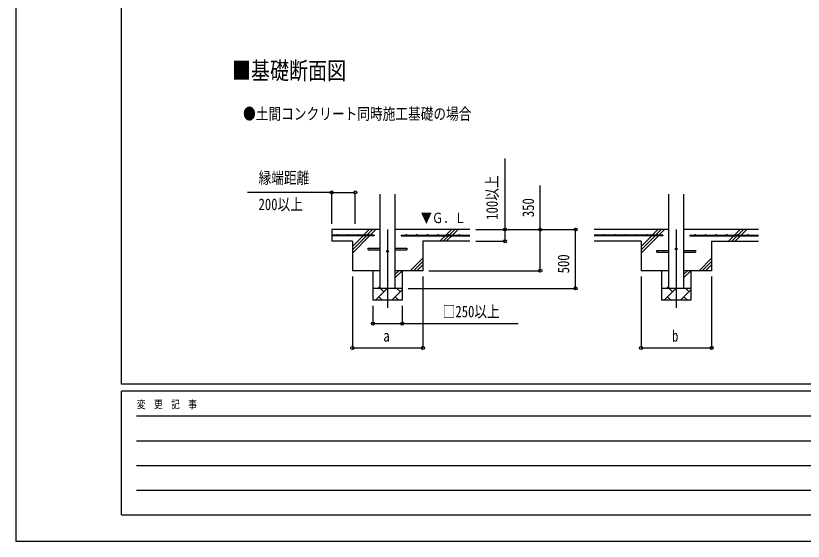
# Model space of a CAD drawing. Units: millimetres, scale not verified. Extents: x -12615 to 12615, y -8910 to 8910.
# Drawn here: x -12615 to -5912, y -8910 to -4442 of the extents above; entities that cross this region are included whole.
import ezdxf
from ezdxf.enums import TextEntityAlignment as Align

# ---------------------------------------------------------------- set-up
doc = ezdxf.new("R2010")
doc.units = ezdxf.units.MM
doc.header["$LTSCALE"] = 40
for name, color, linetype in [('0-2_USER1', 3, 'Continuous'), ('0-4_YKK_12', 2, 'Continuous'), ('0-5_YKK_13', 4, 'Continuous'), ('0-6_YKK_A1', 4, 'Continuous'), ('0-7_YKK_D', 6, 'Continuous'), ('0-8_YKK_ZWAK', 7, 'Continuous')]:
    doc.layers.add(name, color=color, linetype=linetype)
doc.styles.add('ＭＳ ゴシック', font='')
doc.styles.get('ＭＳ ゴシック').set_extended_font_data('MS Gothic')

msp = doc.modelspace()

# ---------------------------------------------------------------- linework, layer by layer
at = {"layer": '0-4_YKK_12'}
for p, q in [((-9449.94, -6260), (-9449.94, -6925.95)), ((-6992.55, -6260), (-6992.55, -6925.95))]:
    msp.add_line(p, q, dxfattribs=at)
at = {"layer": '0-5_YKK_13'}
for p, q in [((-9614.94, -6417), (-9512.44, -6417)), ((-9614.94, -6433), (-9614.94, -6417)), ((-9614.94, -6433), (-9512.44, -6433)), ((-9387.44, -6417), (-9284.94, -6417)), ((-9387.44, -6433), (-9284.94, -6433)), ((-9284.94, -6417), (-9284.94, -6433)), ((-7157.55, -6437), (-7055.05, -6437)), ((-7157.55, -6453), (-7157.55, -6437)), ((-7157.55, -6453), (-7055.05, -6453)), ((-6930.05, -6437), (-6827.55, -6437)), ((-6930.05, -6453), (-6827.55, -6453)), ((-6827.55, -6437), (-6827.55, -6453))]:
    msp.add_line(p, q, dxfattribs=at)
for centre in [(-6992.55, -6425), (-9449.94, -6445)]:
    msp.add_circle(centre, 8, dxfattribs=at)
at = {"layer": '0-6_YKK_A1'}
for p, q in [((-9512.44, -6760), (-9512.44, -5960)), ((-9387.44, -5960), (-9387.44, -6760)), ((-7055.05, -6760), (-7055.05, -5960)), ((-6930.05, -5960), (-6930.05, -6760)), ((-9512.44, -6260), (-9924.94, -6260)), ((-9924.94, -6260), (-9924.94, -6360)), ((-9654.01, -6307.5), (-9606.51, -6260)), ((-9625.72, -6307.5), (-9578.22, -6260)), ((-9597.44, -6307.5), (-9549.94, -6260)), ((-8749.94, -6260), (-9387.44, -6260)), ((-8954.01, -6307.5), (-8906.51, -6260)), ((-8925.72, -6307.5), (-8878.22, -6260)), ((-8897.44, -6307.5), (-8849.94, -6260)), ((-7055.05, -6260), (-7692.55, -6260)), ((-7196.62, -6307.5), (-7149.12, -6260)), ((-7168.34, -6307.5), (-7120.84, -6260)), ((-7140.05, -6307.5), (-7092.55, -6260)), ((-6292.55, -6260), (-6930.05, -6260)), ((-6496.62, -6307.5), (-6449.12, -6260)), ((-6468.34, -6307.5), (-6420.84, -6260)), ((-6440.05, -6307.5), (-6392.55, -6260)), ((-9564.94, -6307.5), (-9924.94, -6307.5)), ((-9564.94, -6312.5), (-9924.94, -6312.5)), ((-9749.94, -6360), (-9924.94, -6360)), ((-9749.94, -6460), (-9602.44, -6312.5)), ((-9749.94, -6403.43), (-9659.01, -6312.5)), ((-9749.94, -6431.72), (-9630.72, -6312.5)), ((-9749.94, -6360), (-9749.94, -6610)), ((-9564.94, -6307.5), (-9564.94, -6312.5)), ((-9334.94, -6307.5), (-8749.94, -6307.5)), ((-9334.94, -6307.5), (-9334.94, -6312.5)), ((-9334.94, -6312.5), (-8749.94, -6312.5)), ((-8749.94, -6360), (-9149.94, -6360)), ((-9149.94, -6360), (-9149.94, -6610)), ((-9006.51, -6360), (-8959.01, -6312.5)), ((-8978.22, -6360), (-8930.72, -6312.5)), ((-8949.94, -6360), (-8902.44, -6312.5)), ((-7107.55, -6307.5), (-7692.55, -6307.5)), ((-7107.55, -6312.5), (-7692.55, -6312.5)), ((-7292.55, -6360), (-7692.55, -6360)), ((-7292.55, -6460), (-7145.05, -6312.5)), ((-7292.55, -6403.43), (-7201.62, -6312.5)), ((-7292.55, -6431.72), (-7173.34, -6312.5)), ((-7292.55, -6360), (-7292.55, -6610)), ((-7107.55, -6307.5), (-7107.55, -6312.5)), ((-6877.55, -6307.5), (-6292.55, -6307.5)), ((-6877.55, -6307.5), (-6877.55, -6312.5)), ((-6877.55, -6312.5), (-6292.55, -6312.5)), ((-6692.55, -6360), (-6692.55, -6610)), ((-6692.55, -6360), (-6292.55, -6360)), ((-6549.12, -6360), (-6501.62, -6312.5)), ((-6520.84, -6360), (-6473.34, -6312.5)), ((-6492.55, -6360), (-6445.05, -6312.5)), ((-9256.51, -6610), (-9149.94, -6503.43)), ((-9228.22, -6610), (-9149.94, -6531.72)), ((-9199.94, -6610), (-9149.94, -6560)), ((-6799.12, -6610), (-6692.55, -6503.43)), ((-6770.84, -6610), (-6692.55, -6531.72)), ((-6742.55, -6610), (-6692.55, -6560)), ((-9512.44, -6610), (-9749.94, -6610)), ((-9574.94, -6610), (-9574.94, -6860)), ((-9387.44, -6671.67), (-9325.77, -6610)), ((-9387.44, -6643.38), (-9354.06, -6610)), ((-9149.94, -6610), (-9387.44, -6610)), ((-9324.94, -6610), (-9324.94, -6860)), ((-7055.05, -6610), (-7292.55, -6610)), ((-7117.55, -6610), (-7117.55, -6860)), ((-6930.05, -6671.67), (-6868.38, -6610)), ((-6930.05, -6643.38), (-6896.67, -6610)), ((-6692.55, -6610), (-6930.05, -6610)), ((-6867.55, -6610), (-6867.55, -6860)), ((-9324.94, -6760), (-9574.94, -6760)), ((-9554.2, -6860), (-9454.2, -6760)), ((-9532.34, -6760), (-9512.44, -6740.1)), ((-9482.76, -6788.55), (-9511.31, -6760)), ((-9341.34, -6788.55), (-9369.89, -6760)), ((-6867.55, -6760), (-7117.55, -6760)), ((-7096.82, -6860), (-6996.82, -6760)), ((-7074.95, -6760), (-7055.05, -6740.1)), ((-7025.37, -6788.55), (-7053.92, -6760)), ((-6883.95, -6788.55), (-6912.5, -6760)), ((-9525.65, -6831.45), (-9497.1, -6860)), ((-9412.78, -6860), (-9324.94, -6772.16)), ((-9384.23, -6831.45), (-9355.68, -6860)), ((-7068.26, -6831.45), (-7039.71, -6860)), ((-6955.39, -6860), (-6867.55, -6772.16)), ((-6926.84, -6831.45), (-6898.29, -6860)), ((-9324.94, -6860), (-9574.94, -6860)), ((-6867.55, -6860), (-7117.55, -6860))]:
    msp.add_line(p, q, dxfattribs=at)
for centre in [(-9879.94, -6305), (-9789.94, -6305), (-9699.94, -6305), (-9609.94, -6305), (-9289.94, -6305), (-9199.94, -6305), (-9109.94, -6305), (-9019.94, -6305), (-8929.94, -6305), (-8839.94, -6305), (-7602.55, -6305), (-7512.55, -6305), (-7422.55, -6305), (-7332.55, -6305), (-7242.55, -6305), (-7152.55, -6305), (-6832.55, -6305), (-6742.55, -6305), (-6652.55, -6305), (-6562.55, -6305), (-6472.55, -6305), (-6382.55, -6305)]:
    msp.add_circle(centre, 2.5, dxfattribs=at)
at = {"layer": '0-7_YKK_D'}
for p, q in [((-9924.94, -5944.74), (-10642.75, -5944.74)), ((-9924.94, -6210), (-9924.94, -5943.74)), ((-9924.94, -5944.74), (-9724.94, -5944.74)), ((-9724.94, -6210), (-9724.94, -5943.74)), ((-8699.94, -6260), (-8448.94, -6260)), ((-8699.94, -6260), (-7848.94, -6260)), ((-8699.94, -6260), (-8148.94, -6260)), ((-7849.94, -6760), (-7849.94, -6260)), ((-8699.94, -6360), (-8448.94, -6360)), ((-9099.94, -6610), (-8148.94, -6610)), ((-9749.94, -6660), (-9749.94, -7267.96)), ((-9148.94, -6660), (-9148.94, -7267.96)), ((-7292.55, -6660), (-7292.55, -7267.96)), ((-6692.55, -6660), (-6692.55, -7267.96)), ((-9274.94, -6760), (-7848.94, -6760)), ((-9574.94, -6910), (-9574.94, -7061)), ((-9324.94, -6910), (-9324.94, -7061)), ((-9749.94, -7266.96), (-9148.94, -7266.96)), ((-7292.55, -7266.96), (-6692.55, -7266.96))]:
    msp.add_line(p, q, dxfattribs=at)
for points in [[(-8449.94, -6360), (-8449.94, -6260), (-8449.94, -5655.4)], [(-8149.94, -6610), (-8149.94, -6260), (-8149.94, -5886.18)], [(-9574.94, -7060), (-9324.94, -7060), (-8337.61, -7060)]]:
    msp.add_lwpolyline(points, dxfattribs=at)
for centre in [(-9924.94, -5944.74), (-9724.94, -5944.74), (-8449.94, -6260), (-8149.94, -6260), (-7849.94, -6260), (-8449.94, -6360), (-8149.94, -6610), (-7849.94, -6760), (-9574.94, -7060), (-9324.94, -7060), (-9749.94, -7266.96), (-9148.94, -7266.96), (-7292.55, -7266.96), (-6692.55, -7266.96)]:
    msp.add_circle(centre, 12.75, dxfattribs=at)
at = {"layer": '0-8_YKK_ZWAK'}
for p, q in [((-11714.94, -7575), (-11714.94, 8325)), ((11685.06, -7575), (-11714.94, -7575)), ((-3914.94, -7635), (-11714.94, -7635)), ((-11714.94, -8685), (-11714.94, -7635)), ((-11587.44, -7845), (-4064.94, -7845)), ((-11587.44, -8055), (-4064.94, -8055)), ((-11587.44, -8265), (-4064.94, -8265)), ((-11587.44, -8475), (-4064.94, -8475)), ((-11714.94, -8685), (-3914.94, -8685))]:
    msp.add_line(p, q, dxfattribs=at)
msp.add_lwpolyline([(-12615, -8910), (12615, -8910), (12615, 8910), (-12615, 8910)], close=True, dxfattribs=at)

# ---------------------------------------------------------------- texts
at = {"layer": '0-2_USER1', "style": 'ＭＳ ゴシック', "width": 0.8}
for s, height, p in [('■基礎断面図', 148.5, (-10774.86, -5027.45)), ('●土間コンクリート同時施工基礎の場合', 98.97, (-10680.11, -5354.88))]:
    msp.add_text(s, height=height, dxfattribs=at).set_placement(p, align=Align.BOTTOM_LEFT)
at = {"layer": '0-6_YKK_A1', "style": 'ＭＳ ゴシック', "width": 0.8}
msp.add_text('▼Ｇ．Ｌ', height=87.98, dxfattribs=at).set_placement((-9167.79, -6231.55), align=Align.BOTTOM_LEFT)
at = {"layer": '0-7_YKK_D', "style": 'ＭＳ ゴシック', "width": 0.8}
for s, p in [('縁端距離', (-10548.14, -5899.74)), ('200以上', (-10548.14, -6124.74)), ('□250以上', (-8980.81, -7036)), ('a', (-9485.94, -7242.96)), ('b', (-7028.55, -7242.96))]:
    msp.add_text(s, height=98.97, dxfattribs=at).set_placement(p, align=Align.BOTTOM_LEFT)
for s, p in [('100以上', (-8481.94, -6177)), ('350', (-8173.94, -6154.98)), ('500', (-7873.94, -6632.4))]:
    msp.add_text(s, height=98.97, rotation=90, dxfattribs=at).set_placement(p, align=Align.BOTTOM_LEFT)
at = {"layer": '0-8_YKK_ZWAK', "style": 'ＭＳ ゴシック', "width": 0.8}
msp.add_text('変  更  記  事', height=65.98, dxfattribs=at).set_placement((-11583.93, -7800), align=Align.BOTTOM_LEFT)

doc.saveas('drawing.dxf')
